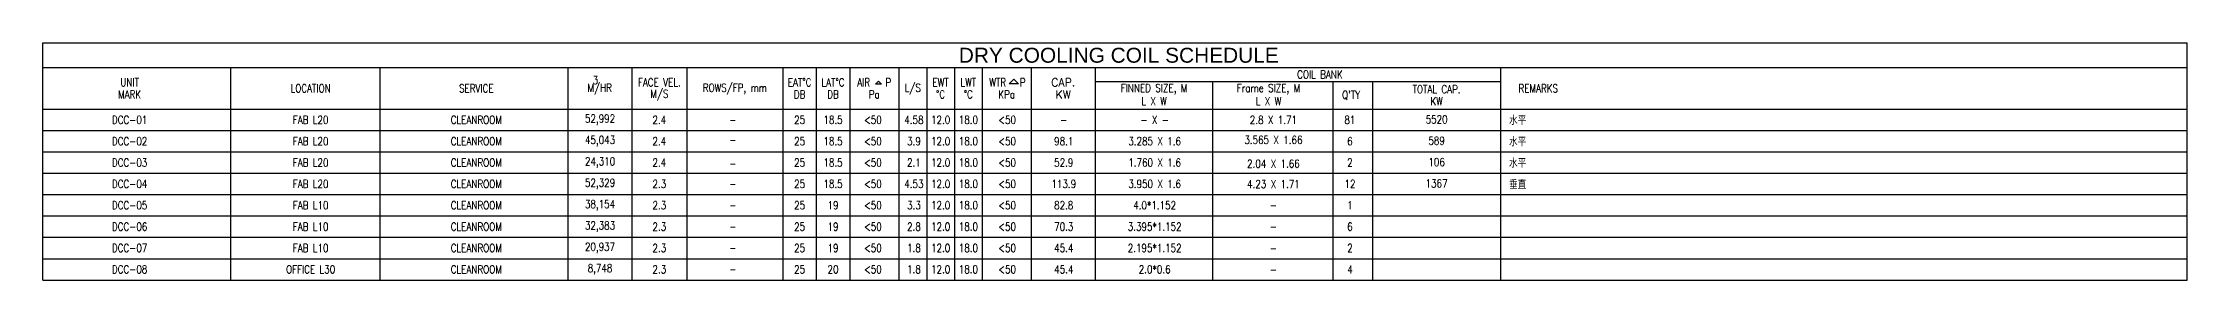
# Model space of a CAD drawing. Extents: x 41366 to 42946, y 84474 to 85871.
# Drawn here: x 42276 to 42946, y 85222 to 85296 of the extents above; entities that cross this region are included whole.
import ezdxf
from ezdxf.enums import TextEntityAlignment as Align

# ---------------------------------------------------------------- set-up
doc = ezdxf.new("R2010")
doc.units = 0
doc.header["$LTSCALE"] = 10
for name, color, linetype in [('M-DETL-03', 3, 'Continuous'), ('M-DETL-60', 3, 'Continuous'), ('M-DETL-EQ', 6, 'Continuous'), ('M-DETL-IF', 2, 'Continuous'), ('M-DETL-OF', 5, 'Continuous')]:
    doc.layers.add(name, color=color, linetype=linetype)
doc.styles.add('DD-TXT', font='arial.ttf')
doc.styles.add('STDTEXT', font='simplex.shx', dxfattribs={"width": 0.8, "bigfont": 'chineset.shx'})

msp = doc.modelspace()

# ---------------------------------------------------------------- linework, layer by layer
at = {"layer": 'M-DETL-03'}
for points in [[(42579.8, 85284.6), (42581.22, 85283.18), (42579.21, 85283.18), (42578.37, 85283.18)], [(42537.47, 85283.97), (42538.38, 85283.06), (42537.09, 85283.06), (42536.56, 85283.06)]]:
    msp.add_lwpolyline(points, close=True, dxfattribs=at)
at = {"layer": 'M-DETL-IF'}
for p, q in [((42335.05, 85288.23), (42335.05, 85221.9)), ((42381.72, 85288.23), (42381.72, 85221.9)), ((42440.39, 85288.23), (42440.39, 85221.9)), ((42460.39, 85288.23), (42460.39, 85221.9)), ((42477.63, 85288.23), (42477.63, 85221.9)), ((42507.63, 85288.23), (42507.63, 85221.9)), ((42518.06, 85288.23), (42518.06, 85221.9)), ((42528.49, 85288.23), (42528.49, 85221.9)), ((42543.83, 85288.23), (42543.83, 85221.9)), ((42552.55, 85288.23), (42552.55, 85221.9)), ((42561.22, 85288.23), (42561.22, 85221.9)), ((42569.88, 85288.23), (42569.88, 85221.9)), ((42585.22, 85288.23), (42585.22, 85221.9)), ((42605.22, 85288.23), (42605.22, 85221.9)), ((42731.88, 85288.23), (42731.88, 85221.9)), ((42605.22, 85283.9), (42731.88, 85283.9)), ((42641.88, 85283.9), (42641.88, 85221.9)), ((42679.47, 85283.9), (42679.47, 85221.9)), ((42691.88, 85283.9), (42691.88, 85221.9)), ((42276.39, 85268.56), (42946.39, 85268.56)), ((42276.39, 85261.9), (42946.39, 85261.9)), ((42276.39, 85255.23), (42946.39, 85255.23)), ((42276.39, 85248.56), (42946.39, 85248.56)), ((42276.39, 85241.9), (42946.39, 85241.9)), ((42276.39, 85235.23), (42946.39, 85235.23)), ((42276.39, 85228.56), (42946.39, 85228.56))]:
    msp.add_line(p, q, dxfattribs=at)
at = {"layer": 'M-DETL-OF'}
for p, q in [((42276.39, 85221.9), (42276.39, 85295.9)), ((42276.39, 85295.9), (42946.39, 85295.9)), ((42946.39, 85221.9), (42946.39, 85295.9)), ((42276.39, 85288.23), (42946.39, 85288.23)), ((42276.39, 85275.23), (42946.39, 85275.23)), ((42276.39, 85275.23), (42946.39, 85275.23)), ((42276.39, 85221.9), (42946.39, 85221.9))]:
    msp.add_line(p, q, dxfattribs=at)

# ---------------------------------------------------------------- texts
at = {"layer": 'M-DETL-03', "style": 'STDTEXT', "width": 0.8}
for s, p in [('UNIT', (42303.49, 85283.6)), ('FACE VEL.', (42469.01, 85283.6)), ('EAT%%DC', (42512.84, 85283.6)), ('LAT%%DC', (42523.28, 85283.6)), ('AIR   P', (42536.16, 85283.6)), ('EWT', (42556.88, 85283.6)), ('LWT', (42565.55, 85283.6)), ('WTR', (42574.74, 85283.6)), ('P', (42582.54, 85283.6)), ('COIL BANK', (42675.42, 85286.06)), ('MARK', (42303.49, 85279.85)), ('LOCATION', (42360.05, 85281.73)), ('SERVICE', (42411.82, 85281.73)), ('M/HR', (42450.39, 85281.73)), ('M/S', (42469.01, 85279.85)), ('ROWS/FP, mm', (42492.63, 85281.73)), ('DB', (42512.84, 85279.85)), ('DB', (42523.28, 85279.85)), ('Pa', (42536.16, 85279.85)), ('L/S', (42548.19, 85281.73)), ('%%DC', (42556.88, 85279.85)), ('%%DC', (42565.55, 85279.85)), ('KPa', (42577.55, 85279.85)), ('FINNED SIZE, M', (42623.6, 85281.44)), ('L X W', (42623.6, 85277.69)), ('Frame SIZE, M', (42659.36, 85281.44)), ('L X W', (42659.36, 85277.69)), ("Q'TY", (42685.18, 85279.56)), ('TOTAL CAP.', (42711.88, 85281.44)), ('KW', (42711.88, 85277.69)), ('REMARKS', (42743.65, 85281.73)), ('DCC-01', (42303.49, 85271.9)), ('FAB L20', (42360.05, 85271.9)), ('CLEANROOM', (42411.82, 85271.9)), ('52,992', (42450.48, 85271.9)), ('2.4', (42469.01, 85271.9)), ('-', (42491.98, 85271.9)), ('25', (42512.84, 85271.9)), ('18.5', (42523.28, 85271.9)), ('<50', (42535.76, 85271.9)), ('4.58', (42548.56, 85271.9)), ('12.0', (42556.91, 85271.9)), ('18.0', (42565.58, 85271.9)), ('<50', (42577.72, 85271.9)), ('-', (42595.38, 85271.9)), ('- X -', (42623.78, 85271.9)), ('2.8 X 1.71', (42660.89, 85271.9)), ('81', (42684.8, 85271.9)), ('5520', (42711.88, 85272.04)), ('水平', (42737.21, 85271.9)), ('DCC-02', (42303.49, 85265.23)), ('FAB L20', (42360.05, 85265.23)), ('CLEANROOM', (42411.82, 85265.23)), ('45,043', (42450.48, 85265.23)), ('2.4', (42469.01, 85265.23)), ('-', (42491.98, 85265.63)), ('25', (42512.84, 85265.23)), ('18.5', (42523.28, 85265.23)), ('<50', (42535.76, 85265.23)), ('3.9', (42548.56, 85265.23)), ('12.0', (42556.91, 85265.23)), ('18.0', (42565.58, 85265.23)), ('<50', (42577.72, 85265.23)), ('98.1', (42595.38, 85265.23)), ('3.285 X 1.6', (42623.78, 85265.23)), ('3.565 X 1.66', (42660.89, 85265.63)), ('6', (42684.8, 85265.23)), ('589', (42711.88, 85265.37)), ('水平', (42737.21, 85265.23)), ('DCC-03', (42303.49, 85258.56)), ('FAB L20', (42360.05, 85258.56)), ('CLEANROOM', (42411.82, 85258.56)), ('24,310', (42450.48, 85258.56)), ('2.4', (42469.01, 85258.56)), ('-', (42491.98, 85258.21)), ('25', (42512.84, 85258.56)), ('18.5', (42523.28, 85258.56)), ('<50', (42535.76, 85258.56)), ('2.1', (42548.56, 85258.56)), ('12.0', (42556.91, 85258.56)), ('18.0', (42565.58, 85258.56)), ('<50', (42577.72, 85258.56)), ('52.9', (42595.38, 85258.56)), ('1.760 X 1.6', (42623.78, 85258.56)), ('2.04 X 1.66', (42660.89, 85258.21)), ('2', (42684.8, 85258.56)), ('106', (42711.88, 85258.7)), ('水平', (42737.21, 85258.56)), ('DCC-04', (42303.49, 85251.9)), ('FAB L20', (42360.05, 85251.9)), ('CLEANROOM', (42411.82, 85251.9)), ('52,329', (42450.48, 85251.9)), ('2.3', (42469.01, 85251.9)), ('-', (42491.98, 85251.87)), ('25', (42512.84, 85251.9)), ('18.5', (42523.28, 85251.9)), ('<50', (42535.76, 85251.9)), ('4.53', (42548.56, 85251.9)), ('12.0', (42556.91, 85251.9)), ('18.0', (42565.58, 85251.9)), ('<50', (42577.72, 85251.9)), ('113.9', (42595.38, 85251.9)), ('3.950 X 1.6', (42623.78, 85251.9)), ('4.23 X 1.71', (42660.89, 85251.87)), ('12', (42684.8, 85251.9)), ('1367', (42711.88, 85252.04)), ('垂直', (42737.21, 85251.9)), ('DCC-05', (42303.49, 85245.23)), ('FAB L10', (42360.05, 85245.23)), ('CLEANROOM', (42411.82, 85245.23)), ('38,154', (42450.48, 85245.23)), ('2.3', (42469.01, 85245.23)), ('-', (42491.98, 85245.23)), ('25', (42512.84, 85245.23)), ('19', (42523.28, 85245.23)), ('<50', (42535.76, 85245.23)), ('3.3', (42548.56, 85245.23)), ('12.0', (42556.91, 85245.23)), ('18.0', (42565.58, 85245.23)), ('<50', (42577.72, 85245.23)), ('82.8', (42595.38, 85245.23)), ('4.0*1.152', (42623.78, 85245.23)), ('-', (42660.89, 85245.2)), ('1', (42684.8, 85245.23)), ('DCC-06', (42303.49, 85238.56)), ('FAB L10', (42360.05, 85238.56)), ('CLEANROOM', (42411.82, 85238.56)), ('32,383', (42450.48, 85238.56)), ('2.3', (42469.01, 85238.56)), ('-', (42491.98, 85238.56)), ('25', (42512.84, 85238.56)), ('19', (42523.28, 85238.56)), ('<50', (42535.76, 85238.56)), ('2.8', (42548.56, 85238.56)), ('12.0', (42556.91, 85238.56)), ('18.0', (42565.58, 85238.56)), ('<50', (42577.72, 85238.56)), ('70.3', (42595.38, 85238.56)), ('3.395*1.152', (42623.78, 85238.56)), ('-', (42660.89, 85238.54)), ('6', (42684.8, 85238.56)), ('DCC-07', (42303.49, 85231.9)), ('FAB L10', (42360.05, 85231.9)), ('CLEANROOM', (42411.82, 85231.9)), ('20,937', (42450.48, 85231.9)), ('2.3', (42469.01, 85231.9)), ('-', (42491.98, 85231.9)), ('25', (42512.84, 85231.9)), ('19', (42523.28, 85231.9)), ('<50', (42535.76, 85231.9)), ('1.8', (42548.56, 85231.9)), ('12.0', (42556.91, 85231.9)), ('18.0', (42565.58, 85231.9)), ('<50', (42577.72, 85231.9)), ('45.4', (42595.38, 85231.9)), ('2.195*1.152', (42623.78, 85231.9)), ('-', (42660.89, 85231.87)), ('2', (42684.8, 85231.9)), ('DCC-08', (42303.49, 85225.23)), ('OFFICE L30', (42360.05, 85225.23)), ('CLEANROOM', (42411.82, 85225.23)), ('8,748', (42450.48, 85225.23)), ('2.3', (42469.01, 85225.23)), ('-', (42491.98, 85225.23)), ('25', (42512.84, 85225.23)), ('20', (42523.28, 85225.23)), ('<50', (42535.76, 85225.23)), ('1.8', (42548.56, 85225.23)), ('12.0', (42556.91, 85225.23)), ('18.0', (42565.58, 85225.23)), ('<50', (42577.72, 85225.23)), ('45.4', (42595.38, 85225.23)), ('2.0*0.6', (42623.78, 85225.23)), ('-', (42660.89, 85225.2)), ('4', (42684.8, 85225.23))]:
    msp.add_text(s, height=2.5, dxfattribs=at).set_placement(p, align=Align.MIDDLE)
msp.add_text('3', height=2.5, dxfattribs=at).set_placement((42448.16, 85283.02))
at = {"layer": 'M-DETL-60', "style": 'STDTEXT'}
for s, p in [('CAP.', (42595.22, 85283.6)), ('KW', (42595.22, 85279.85))]:
    msp.add_text(s, height=2.5, dxfattribs=at).set_placement(p, align=Align.MIDDLE)
at = {"layer": 'M-DETL-EQ', "style": 'DD-TXT'}
msp.add_text('DRY COOLING COIL SCHEDULE', height=4.6667, dxfattribs=at).set_placement((42612.57, 85292.06), align=Align.MIDDLE)

doc.saveas('drawing.dxf')
